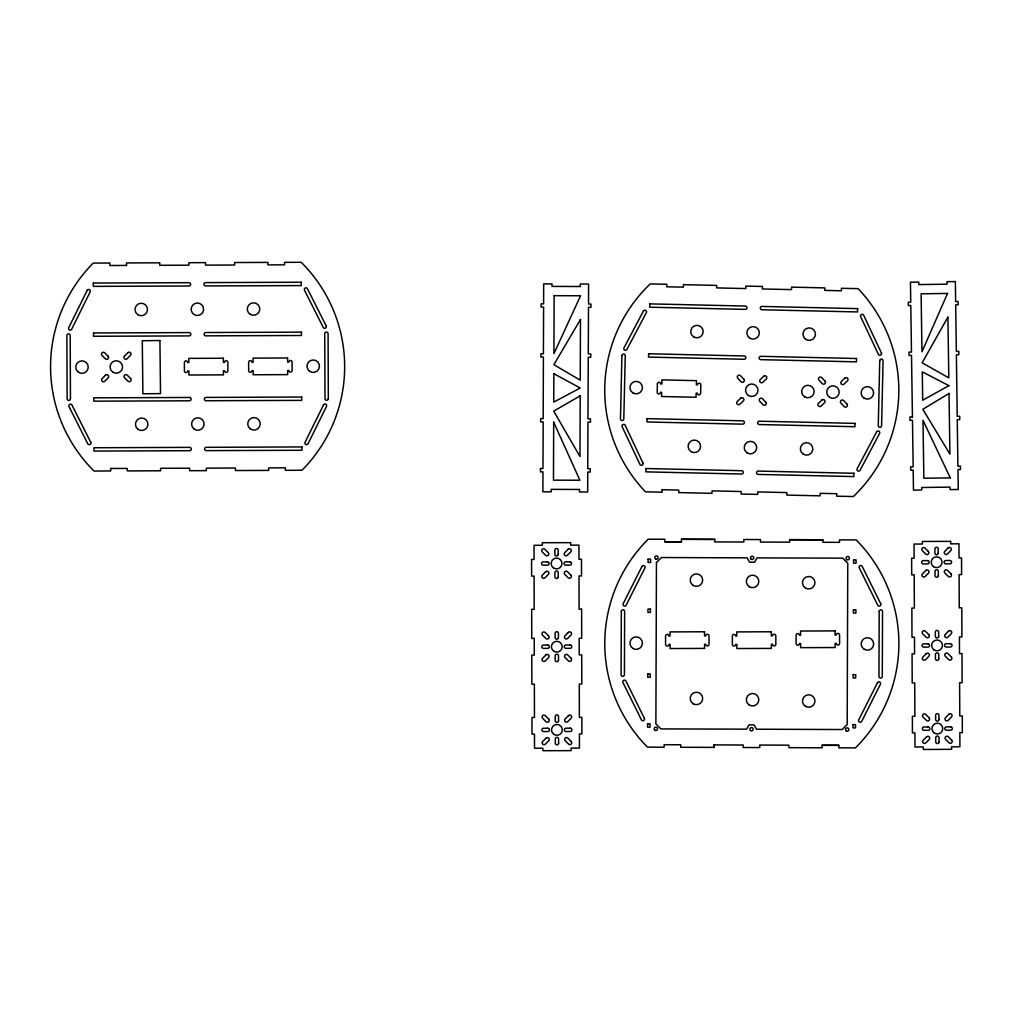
<?xml version="1.0" encoding="UTF-8"?>
<svg xmlns="http://www.w3.org/2000/svg" width="1013" height="1013" viewBox="0 0 1013 1013"><rect width="100%" height="100%" fill="white"/><g stroke="black" fill="none" stroke-linecap="round" stroke-linejoin="round"><path stroke-width="1.5" d="M664.832 541.752L664.845 539.233L648.206 539.195A147.037 147.037 0 0 0 647.484 747.138L664.123 747.201L664.123 744.707L680.761 744.783L680.749 747.265L714.026 747.391L714.038 744.897L743.149 744.998L743.137 747.493L759.775 747.556L759.788 745.049L788.899 745.163L788.886 747.657L822.163 747.797L822.163 745.302L838.802 745.315L838.789 747.809L855.428 747.898A147.037 147.037 0 0 0 856.15 539.916L839.511 539.866L839.511 542.36L822.873 542.284L822.885 539.79L789.608 539.663L789.596 542.17L760.484 542.069L760.497 539.574L743.859 539.511L743.859 542.006L714.747 541.904L714.747 539.385L681.483 539.271L681.47 541.79L664.832 541.752L681.47 541.765M714.026 747.391L714.038 744.884M647.13 418.648L647.054 421.965L742.694 424.156A1.659 1.659 0 0 0 744.39 422.522A1.659 1.659 0 0 0 742.77 420.826L647.142 418.648M93.31 283.045L188.962 282.678A1.659 1.659 0 0 1 190.621 284.336A1.659 1.659 0 0 1 188.975 286.008L93.31 286.375L93.297 283.045M581.576 609.18L579.081 609.18L579.018 575.916L581.513 575.903L581.475 559.277L578.98 559.277L578.942 545.133L570.623 545.159L570.623 542.664L542.335 542.727L542.348 545.26L534.028 545.285L534.066 559.429L531.572 559.429L531.61 576.068L534.104 576.055L534.18 609.332L531.686 609.332L531.749 638.443L534.244 638.443L534.282 655.082L531.787 655.082L531.863 684.193L534.358 684.193L534.471 717.457L531.977 717.47L531.977 734.108L534.471 734.096L534.522 748.24L542.841 748.214L542.841 750.709L571.129 750.646L571.117 748.113L579.436 748.088L579.411 733.956L581.905 733.944L581.867 717.318L579.373 717.318L579.284 684.041L581.779 684.041L581.715 654.93L579.221 654.93L579.183 638.291L581.69 638.291L581.614 609.18M681.483 539.296L714.747 539.41M789.608 539.676L822.885 539.79M822.163 745.302L838.802 745.34M93.5 332.96L93.5 336.278L189.165 335.911A1.659 1.659 0 0 0 190.824 334.239A1.659 1.659 0 0 0 189.152 332.593L93.5 332.96M540.473 468.513L540.461 471.843L542.955 471.843L542.879 491.812L551.199 491.849L551.211 489.355L579.487 489.469L579.474 491.963L587.667 492.001L587.755 472.033L590.25 472.045L590.262 468.715L587.743 468.715L587.958 422.142L590.452 422.155L590.478 418.825L587.971 418.812L588.274 357.247L590.756 357.26L590.769 353.93L588.287 353.93L588.502 307.344L590.959 307.357L590.972 304.027L588.515 304.014L588.604 284.058L580.284 284.02L580.272 286.514L551.996 286.4L552.009 283.906L543.69 283.868L543.614 303.824L541.145 303.824L541.132 307.142L543.601 307.154L543.411 353.74L540.942 353.727L540.929 357.057L543.399 357.057L543.183 418.622L540.689 418.61L540.676 421.94L543.171 421.952L542.993 468.525L540.473 468.513M553.68 422.168L553.465 480.149L579.905 480.238L553.68 422.168M553.845 373.708L553.744 402.11L580.234 388.004L553.845 373.708M554.136 295.669L553.921 353.651L580.563 295.771L554.136 295.669M580.208 395.804L579.993 456.521L553.718 411.151L580.208 395.804M580.474 319.488L580.259 380.204L553.883 364.68L580.474 319.488M621.324 611.472L621.096 674.683A1.659 1.659 0 0 0 622.754 676.355A1.659 1.659 0 0 0 624.426 674.696L624.641 611.485A1.659 1.659 0 0 0 622.982 609.813A1.659 1.659 0 0 0 621.324 611.472M647.56 723.852L647.548 727.182L650.042 727.182L650.055 723.864L647.56 723.852M647.738 673.949L647.725 677.279L650.219 677.292L650.232 673.962L647.738 673.949M648.117 559.163L648.105 562.481L650.599 562.494L650.612 559.163L648.117 559.163M650.435 609.079L650.435 612.396L647.927 612.396L647.965 609.066L650.435 609.079M656.449 562.506L655.88 723.89L660.856 728.904L746.53 729.17L749.038 724.852L754.027 724.877L756.508 729.208L842.183 729.537L847.197 724.561L847.754 563.165L842.778 558.163L757.104 557.897L754.596 562.202L749.607 562.19L747.125 557.859L661.451 557.53L656.449 562.506M853.022 724.574L853.009 727.891L855.516 727.904L855.529 724.574L853.022 724.574M853.212 674.671L853.199 678.001L855.694 678.001L855.706 674.683L853.212 674.671M853.415 609.775L853.402 613.106L855.896 613.118L855.909 609.788L853.415 609.775M853.592 559.872L853.579 563.203L856.074 563.215L856.086 559.885L853.592 559.872M879.195 611.535L878.967 676.418A1.659 1.659 0 0 0 880.626 678.077A1.659 1.659 0 0 0 882.298 676.431L882.526 611.548A1.659 1.659 0 0 0 880.867 609.877A1.659 1.659 0 0 0 879.195 611.535M621.919 355.664L620.475 418.863A1.659 1.659 0 0 0 622.109 420.56A1.659 1.659 0 0 0 623.805 418.939L625.249 355.74A1.659 1.659 0 0 0 623.615 354.031A1.659 1.659 0 0 0 621.919 355.664M645.99 468.525L645.914 471.855L741.554 474.033A1.659 1.659 0 0 0 743.251 472.413A1.659 1.659 0 0 0 741.63 470.703L646.015 468.525M649.726 303.875L649.65 307.205L745.289 309.383A1.659 1.659 0 0 0 746.986 307.762A1.659 1.659 0 0 0 745.365 306.053L649.738 303.875M657.386 383.927L657.196 392.234A1.659 1.659 0 0 0 658.817 393.943A1.659 1.659 0 0 0 660.514 392.31L661.666 392.335L661.565 396.501L696.083 397.286L696.172 393.133L697.311 393.158A1.659 1.659 0 0 0 698.945 394.855A1.659 1.659 0 0 0 700.641 393.234L700.831 384.915A1.659 1.659 0 0 0 699.211 383.218A1.659 1.659 0 0 0 697.501 384.839L696.362 384.813L696.463 380.66L661.945 379.862L661.856 384.028L660.704 384.003A1.659 1.659 0 0 0 659.083 382.294A1.659 1.659 0 0 0 657.386 383.927M662.147 489.697L662.084 492.191L645.458 491.812A147.037 147.037 0 0 1 650.194 283.919L666.833 284.298L666.769 286.793L683.408 287.148L683.458 284.653L716.723 285.413L716.672 287.907L745.771 288.578L745.834 286.084L762.46 286.464L762.409 288.958L791.508 289.617L791.571 287.135L824.835 287.895L824.772 290.389L841.398 290.782L841.461 288.287L858.087 288.654A147.037 147.037 0 0 1 853.351 496.547L836.725 496.193L836.776 493.698L820.15 493.344L820.087 495.838L786.822 495.078L786.886 492.584L757.775 491.913L757.724 494.407L741.085 494.027L741.149 491.533L712.038 490.874L711.987 493.344L678.723 492.584L678.773 490.089L662.147 489.697M853.896 473.274L853.832 476.591L758.18 474.413A1.659 1.659 0 0 1 756.559 472.716A1.659 1.659 0 0 1 758.256 471.083L853.896 473.274M855.035 423.383L854.959 426.714L759.319 424.536A1.659 1.659 0 0 1 757.699 422.826A1.659 1.659 0 0 1 759.395 421.205L855.035 423.383M856.504 358.513L856.428 361.844L760.788 359.653A1.659 1.659 0 0 1 759.155 357.956A1.659 1.659 0 0 1 760.864 356.335L856.504 358.513M857.631 308.623L857.555 311.941L761.915 309.763A1.659 1.659 0 0 1 760.294 308.066A1.659 1.659 0 0 1 761.991 306.433L857.631 308.623M879.74 360.704L878.271 425.574A1.659 1.659 0 0 0 879.892 427.271A1.659 1.659 0 0 0 881.589 425.65L883.07 360.78A1.659 1.659 0 0 0 881.449 359.083A1.659 1.659 0 0 0 879.74 360.704M648.611 353.765L648.51 357.095L744.15 359.273A1.659 1.659 0 0 0 745.847 357.652A1.659 1.659 0 0 0 744.226 355.956L648.611 353.765M947.535 293.428L921.969 351.79L921.108 293.821L947.535 293.428M87.156 290.427L68.719 327.706A1.659 1.659 0 0 0 69.466 329.934A1.659 1.659 0 0 0 71.695 329.187L90.144 291.909A1.659 1.659 0 0 0 89.385 289.68A1.659 1.659 0 0 0 87.156 290.427M323.514 404.959L305.078 442.238A1.659 1.659 0 0 0 305.825 444.466A1.659 1.659 0 0 0 308.053 443.719L326.503 406.441A1.659 1.659 0 0 0 325.743 404.212A1.659 1.659 0 0 0 323.514 404.959M641.925 566.495L623.223 603.634A1.659 1.659 0 0 0 623.957 605.875A1.659 1.659 0 0 0 626.186 605.141L644.901 567.989A1.659 1.659 0 0 0 644.167 565.761A1.659 1.659 0 0 0 641.925 566.495M877.448 682.762L858.733 719.901A1.659 1.659 0 0 0 859.467 722.13A1.659 1.659 0 0 0 861.696 721.395L880.411 684.256A1.659 1.659 0 0 0 879.677 682.028A1.659 1.659 0 0 0 877.448 682.762M643.394 311.092L623.97 347.864A1.659 1.659 0 0 0 624.666 350.118A1.659 1.659 0 0 0 626.908 349.422L646.345 312.65A1.659 1.659 0 0 0 645.648 310.396A1.659 1.659 0 0 0 643.394 311.092M876.625 431.88L857.188 468.652A1.659 1.659 0 0 0 857.884 470.906A1.659 1.659 0 0 0 860.138 470.209L879.563 433.437A1.659 1.659 0 0 0 878.866 431.196A1.659 1.659 0 0 0 876.625 431.88M947.889 317.132L922.134 362.806L948.801 377.849L947.889 317.132M925.768 570.522L922.45 573.865A1.874 1.874 0 0 0 922.463 576.511A1.874 1.874 0 0 0 925.11 576.498L928.427 573.168A1.874 1.874 0 0 0 928.415 570.509A1.874 1.874 0 0 0 925.768 570.522M948.117 547.97L944.812 551.313A1.874 1.874 0 0 0 944.825 553.959A1.874 1.874 0 0 0 947.472 553.946L950.776 550.603A1.874 1.874 0 0 0 950.764 547.957A1.874 1.874 0 0 0 948.117 547.97M926.199 653.702L922.894 657.044A1.874 1.874 0 0 0 922.906 659.691A1.874 1.874 0 0 0 925.553 659.678L928.858 656.335A1.874 1.874 0 0 0 928.845 653.689A1.874 1.874 0 0 0 926.199 653.702M948.561 631.15L945.243 634.493A1.874 1.874 0 0 0 945.256 637.139A1.874 1.874 0 0 0 947.902 637.126L951.22 633.783A1.874 1.874 0 0 0 951.207 631.137A1.874 1.874 0 0 0 948.561 631.15M926.502 736.882L923.185 740.224A1.874 1.874 0 0 0 923.198 742.871A1.874 1.874 0 0 0 925.844 742.858L929.162 739.515A1.874 1.874 0 0 0 929.149 736.869A1.874 1.874 0 0 0 926.502 736.882M948.852 714.33L945.547 717.673A1.874 1.874 0 0 0 945.56 720.319A1.874 1.874 0 0 0 948.206 720.306L951.511 716.963A1.874 1.874 0 0 0 951.498 714.317A1.874 1.874 0 0 0 948.852 714.33M105.441 375.253L102.136 378.596A1.874 1.874 0 0 0 102.136 381.243A1.874 1.874 0 0 0 104.782 381.23L108.1 377.887A1.874 1.874 0 0 0 108.087 375.241A1.874 1.874 0 0 0 105.441 375.253M127.815 352.714L124.498 356.057A1.874 1.874 0 0 0 124.51 358.703A1.874 1.874 0 0 0 127.157 358.691L130.474 355.348A1.874 1.874 0 0 0 130.462 352.701A1.874 1.874 0 0 0 127.815 352.714M545.678 571.775L542.36 575.118A1.874 1.874 0 0 0 542.36 577.765A1.874 1.874 0 0 0 545.007 577.752L548.324 574.422A1.874 1.874 0 0 0 548.324 571.775A1.874 1.874 0 0 0 545.678 571.775M568.078 549.261L564.76 552.604A1.874 1.874 0 0 0 564.773 555.251A1.874 1.874 0 0 0 567.419 555.238L570.737 551.908A1.874 1.874 0 0 0 570.724 549.261A1.874 1.874 0 0 0 568.078 549.261M545.931 654.955L542.613 658.298A1.874 1.874 0 0 0 542.613 660.945A1.874 1.874 0 0 0 545.26 660.932L548.577 657.602A1.874 1.874 0 0 0 548.577 654.955A1.874 1.874 0 0 0 545.931 654.955M568.331 632.441L565.013 635.784A1.874 1.874 0 0 0 565.026 638.431A1.874 1.874 0 0 0 567.673 638.418L570.99 635.088A1.874 1.874 0 0 0 570.977 632.441A1.874 1.874 0 0 0 568.331 632.441M546.045 738.135L542.727 741.478A1.874 1.874 0 0 0 542.74 744.124A1.874 1.874 0 0 0 545.387 744.112L548.704 740.782A1.874 1.874 0 0 0 548.691 738.135A1.874 1.874 0 0 0 546.045 738.135M568.458 715.621L565.127 718.964A1.874 1.874 0 0 0 565.14 721.611A1.874 1.874 0 0 0 567.787 721.598L571.104 718.268A1.874 1.874 0 0 0 571.104 715.621A1.874 1.874 0 0 0 568.458 715.621M740.706 398.223L737.299 401.477A1.874 1.874 0 0 0 737.236 404.124A1.874 1.874 0 0 0 739.883 404.187L743.289 400.933A1.874 1.874 0 0 0 743.352 398.286A1.874 1.874 0 0 0 740.706 398.223M763.663 376.292L760.269 379.533A1.874 1.874 0 0 0 760.206 382.18A1.874 1.874 0 0 0 762.852 382.243L766.246 378.989A1.874 1.874 0 0 0 766.309 376.342A1.874 1.874 0 0 0 763.663 376.292M821.872 400.084L818.479 403.326A1.874 1.874 0 0 0 818.415 405.972A1.874 1.874 0 0 0 821.062 406.036L824.468 402.781A1.874 1.874 0 0 0 824.519 400.135A1.874 1.874 0 0 0 821.872 400.084M844.842 378.14L841.436 381.394A1.874 1.874 0 0 0 841.372 384.041A1.874 1.874 0 0 0 844.019 384.092L847.425 380.85A1.874 1.874 0 0 0 847.488 378.204A1.874 1.874 0 0 0 844.842 378.14M949.029 393.449L922.83 409.277L949.928 454.153L949.029 393.449M948.915 385.649L922.691 400.236L922.273 371.847L948.915 385.649M912.434 416.938L909.927 416.976L909.978 420.306L912.485 420.268L913.156 466.841L910.636 466.866L910.687 470.197L913.182 470.159L913.473 490.127L921.792 490.001L921.754 487.506L950.029 487.114L950.067 489.608L958.26 489.482L957.981 469.526L960.476 469.488L960.425 466.17L957.905 466.195L957.26 419.635L959.767 419.597L959.716 416.267L957.222 416.305L956.386 354.753L958.855 354.715L958.817 351.384L956.335 351.422L955.69 304.85L958.146 304.812L958.095 301.481L955.639 301.519L955.36 281.563L947.041 281.677L947.079 284.172L918.804 284.577L918.766 282.083L910.446 282.196L910.738 302.165L908.281 302.191L908.332 305.521L910.788 305.483L911.472 352.068L908.99 352.093L909.041 355.424L911.51 355.386L912.434 416.951M950.283 477.87L923.856 478.263L922.995 420.294L950.283 477.87M159.915 340.533L142.289 340.735L142.884 393.791L160.51 393.601L159.915 340.533M126.511 265.431L109.885 265.52L109.873 263.025L93.234 263.089A147.037 147.037 0 0 0 94.032 471.032L110.67 470.969L110.658 468.475L127.296 468.424L127.309 470.918L160.573 470.792L160.573 468.297L189.684 468.196L189.684 470.703L206.323 470.64L206.323 468.145L235.434 468.031L235.434 470.526L268.711 470.399L268.698 467.905L285.337 467.829L285.349 470.323L301.975 470.26A147.037 147.037 0 0 0 301.178 262.291L284.539 262.354L284.552 264.849L267.913 264.899L267.913 262.405L234.636 262.532L234.649 265.026L205.538 265.14L205.525 262.633L188.887 262.696L188.899 265.191L159.788 265.305L159.775 262.81L126.511 262.937L126.511 265.431M950.65 541.36L922.362 541.486L922.374 544.019L914.055 544.057L914.131 558.201L911.624 558.214L911.713 574.84L914.207 574.84L914.359 608.104L911.865 608.117L911.979 637.228L914.473 637.215L914.562 653.854L912.067 653.866L912.194 682.977L914.701 682.965L914.878 716.242L912.384 716.242L912.422 732.88L914.916 732.868L914.992 747.012L923.312 746.974L923.324 749.468L951.6 749.329L951.6 746.809L959.906 746.771L959.843 732.627L962.35 732.614L962.274 715.976L959.78 715.988L959.615 682.724L962.109 682.711L961.995 653.6L959.488 653.613L959.425 636.974L961.919 636.962L961.793 607.851L959.248 607.863L959.108 574.586L961.603 574.574L961.54 557.948L959.032 557.96L958.982 543.816L950.663 543.854L950.65 541.36M927.452 560.62L923.299 560.632A1.659 1.659 0 0 0 921.64 562.304A1.659 1.659 0 0 0 923.312 563.962L927.477 563.937A1.659 1.659 0 0 0 929.124 562.266A1.659 1.659 0 0 0 927.452 560.62M949.915 560.506L945.762 560.531A1.659 1.659 0 0 0 944.103 562.202A1.659 1.659 0 0 0 945.775 563.861L949.928 563.836A1.659 1.659 0 0 0 951.587 562.164A1.659 1.659 0 0 0 949.915 560.506M927.895 643.799L923.742 643.812A1.659 1.659 0 0 0 922.083 645.484A1.659 1.659 0 0 0 923.755 647.142L927.908 647.117A1.659 1.659 0 0 0 929.567 645.446A1.659 1.659 0 0 0 927.895 643.799M950.359 643.686L946.193 643.711A1.659 1.659 0 0 0 944.534 645.382A1.659 1.659 0 0 0 946.205 647.041L950.371 647.016A1.659 1.659 0 0 0 952.03 645.344A1.659 1.659 0 0 0 950.359 643.686M928.199 726.979L924.033 726.992A1.659 1.659 0 0 0 922.374 728.664A1.659 1.659 0 0 0 924.046 730.322L928.212 730.297A1.659 1.659 0 0 0 929.871 728.626A1.659 1.659 0 0 0 928.199 726.979M950.65 726.865L946.497 726.891A1.659 1.659 0 0 0 944.838 728.562A1.659 1.659 0 0 0 946.509 730.221L950.663 730.196A1.659 1.659 0 0 0 952.321 728.524A1.659 1.659 0 0 0 950.65 726.865M301.254 282.247L205.588 282.614A1.659 1.659 0 0 0 203.93 284.286A1.659 1.659 0 0 0 205.601 285.945L301.266 285.577L301.254 282.247M301.443 332.15L205.778 332.53A1.659 1.659 0 0 0 204.132 334.189A1.659 1.659 0 0 0 205.804 335.847L301.456 335.48L301.443 332.15M223.367 358.247L188.836 358.374L188.861 362.527L187.709 362.54A1.659 1.659 0 0 0 186.05 360.881A1.659 1.659 0 0 0 184.391 362.553L184.417 370.872A1.659 1.659 0 0 0 186.088 372.531A1.659 1.659 0 0 0 187.747 370.859L188.887 370.847L188.912 375.013L223.43 374.873L223.404 370.72L224.557 370.72A1.659 1.659 0 0 0 226.228 372.366A1.659 1.659 0 0 0 227.874 370.707L227.849 362.388A1.659 1.659 0 0 0 226.178 360.729A1.659 1.659 0 0 0 224.519 362.401L223.379 362.401L223.367 358.247M287.603 357.994L253.085 358.133L253.098 362.287L251.958 362.287A1.659 1.659 0 0 0 250.287 360.628A1.659 1.659 0 0 0 248.628 362.299L248.666 370.619A1.659 1.659 0 0 0 250.338 372.278A1.659 1.659 0 0 0 251.996 370.606L253.136 370.606L253.149 374.759L287.667 374.633L287.654 370.467L288.794 370.467A1.659 1.659 0 0 0 290.465 372.126A1.659 1.659 0 0 0 292.124 370.454L292.099 362.135A1.659 1.659 0 0 0 290.427 360.476A1.659 1.659 0 0 0 288.768 362.148L287.616 362.148L287.603 357.994M189.418 397.476L93.778 397.843L93.766 401.173L189.431 400.806A1.659 1.659 0 0 0 191.09 399.135A1.659 1.659 0 0 0 189.418 397.476M301.722 397.045L206.057 397.413A1.659 1.659 0 0 0 204.398 399.084A1.659 1.659 0 0 0 206.07 400.743L301.735 400.376L301.722 397.045M189.608 447.379L93.968 447.746L93.956 451.064L189.621 450.696A1.659 1.659 0 0 0 191.28 449.025A1.659 1.659 0 0 0 189.608 447.379M301.912 446.936L206.247 447.315A1.659 1.659 0 0 0 204.588 448.974A1.659 1.659 0 0 0 206.259 450.633L301.925 450.266L301.912 446.936M835.079 630.896L800.561 631.036L800.574 635.189L799.434 635.189A1.659 1.659 0 0 0 797.763 633.543A1.659 1.659 0 0 0 796.104 635.202L796.129 643.521A1.659 1.659 0 0 0 797.801 645.18A1.659 1.659 0 0 0 799.46 643.508L800.612 643.508L800.625 647.662L835.143 647.535L835.13 643.369L836.269 643.369A1.659 1.659 0 0 0 837.941 645.028A1.659 1.659 0 0 0 839.6 643.356L839.562 635.037A1.659 1.659 0 0 0 837.89 633.378A1.659 1.659 0 0 0 836.231 635.05L835.092 635.062L835.079 630.896M704.529 631.77L670.011 631.909L670.024 636.063L668.884 636.063A1.659 1.659 0 0 0 667.212 634.404A1.659 1.659 0 0 0 665.554 636.075L665.579 644.395A1.659 1.659 0 0 0 667.25 646.053A1.659 1.659 0 0 0 668.909 644.382L670.049 644.382L670.074 648.535L704.592 648.409L704.567 644.243L705.719 644.243A1.659 1.659 0 0 0 707.391 645.901A1.659 1.659 0 0 0 709.049 644.23L709.011 635.911A1.659 1.659 0 0 0 707.34 634.252A1.659 1.659 0 0 0 705.681 635.923L704.542 635.936L704.529 631.77M771.324 631.77L736.806 631.909L736.831 636.063L735.679 636.063A1.659 1.659 0 0 0 734.007 634.404A1.659 1.659 0 0 0 732.361 636.075L732.386 644.395A1.659 1.659 0 0 0 734.058 646.053A1.659 1.659 0 0 0 735.717 644.382L736.856 644.382L736.869 648.535L771.387 648.409L771.374 644.243L772.526 644.243A1.659 1.659 0 0 0 774.185 645.901A1.659 1.659 0 0 0 775.844 644.23L775.819 635.911A1.659 1.659 0 0 0 774.147 634.252A1.659 1.659 0 0 0 772.488 635.923L771.349 635.936L771.324 631.77M547.387 561.873L543.234 561.873A1.659 1.659 0 0 0 541.575 563.545A1.659 1.659 0 0 0 543.234 565.203L547.4 565.191A1.659 1.659 0 0 0 549.059 563.532A1.659 1.659 0 0 0 547.387 561.873M569.85 561.81L565.685 561.822A1.659 1.659 0 0 0 564.026 563.494A1.659 1.659 0 0 0 565.697 565.153L569.863 565.14A1.659 1.659 0 0 0 571.522 563.469A1.659 1.659 0 0 0 569.85 561.81M547.64 645.053L543.487 645.053A1.659 1.659 0 0 0 541.828 646.725A1.659 1.659 0 0 0 543.5 648.383L547.653 648.371A1.659 1.659 0 0 0 549.312 646.712A1.659 1.659 0 0 0 547.64 645.053M570.104 644.99L565.95 645.002A1.659 1.659 0 0 0 564.279 646.674A1.659 1.659 0 0 0 565.95 648.333L570.116 648.32A1.659 1.659 0 0 0 571.775 646.649A1.659 1.659 0 0 0 570.104 644.99M547.767 728.233L543.601 728.233A1.659 1.659 0 0 0 541.942 729.904A1.659 1.659 0 0 0 543.614 731.563L547.767 731.551A1.659 1.659 0 0 0 549.426 729.892A1.659 1.659 0 0 0 547.767 728.233M570.218 728.17L566.064 728.182A1.659 1.659 0 0 0 564.406 729.854A1.659 1.659 0 0 0 566.064 731.513L570.23 731.5A1.659 1.659 0 0 0 571.889 729.829A1.659 1.659 0 0 0 570.218 728.17M928.326 551.389L924.983 548.071A1.874 1.874 0 0 0 922.337 548.084A1.874 1.874 0 0 0 922.349 550.73L925.692 554.048A1.874 1.874 0 0 0 928.339 554.035A1.874 1.874 0 0 0 928.326 551.389M950.89 573.738L947.548 570.433A1.874 1.874 0 0 0 944.901 570.433A1.874 1.874 0 0 0 944.914 573.092L948.244 576.397A1.874 1.874 0 0 0 950.903 576.384A1.874 1.874 0 0 0 950.89 573.738M928.756 634.569L925.413 631.251A1.874 1.874 0 0 0 922.767 631.264A1.874 1.874 0 0 0 922.78 633.91L926.123 637.228A1.874 1.874 0 0 0 928.769 637.215A1.874 1.874 0 0 0 928.756 634.569M951.321 656.918L947.978 653.6A1.874 1.874 0 0 0 945.332 653.613A1.874 1.874 0 0 0 945.344 656.259L948.687 659.577A1.874 1.874 0 0 0 951.334 659.564A1.874 1.874 0 0 0 951.321 656.918M929.06 717.748L925.717 714.431A1.874 1.874 0 0 0 923.071 714.444A1.874 1.874 0 0 0 923.084 717.09L926.426 720.408A1.874 1.874 0 0 0 929.073 720.395A1.874 1.874 0 0 0 929.06 717.748M951.625 740.098L948.282 736.793A1.874 1.874 0 0 0 945.635 736.793A1.874 1.874 0 0 0 945.648 739.439L948.991 742.757A1.874 1.874 0 0 0 951.638 742.744A1.874 1.874 0 0 0 951.625 740.098M108.011 356.12L104.681 352.803A1.874 1.874 0 0 0 102.034 352.815A1.874 1.874 0 0 0 102.034 355.462L105.377 358.767A1.874 1.874 0 0 0 108.024 358.767A1.874 1.874 0 0 0 108.011 356.12M130.563 378.482L127.22 375.177A1.874 1.874 0 0 0 124.574 375.177A1.874 1.874 0 0 0 124.586 377.824L127.929 381.141A1.874 1.874 0 0 0 130.576 381.129A1.874 1.874 0 0 0 130.563 378.482M548.274 552.642L544.943 549.325A1.874 1.874 0 0 0 542.297 549.325A1.874 1.874 0 0 0 542.297 551.971L545.64 555.289A1.874 1.874 0 0 0 548.286 555.289A1.874 1.874 0 0 0 548.274 552.642M570.788 575.042L567.457 571.725A1.874 1.874 0 0 0 564.811 571.737A1.874 1.874 0 0 0 564.811 574.384L568.154 577.701A1.874 1.874 0 0 0 570.8 577.689A1.874 1.874 0 0 0 570.788 575.042M548.527 635.822L545.197 632.505A1.874 1.874 0 0 0 542.55 632.505A1.874 1.874 0 0 0 542.55 635.151L545.893 638.469A1.874 1.874 0 0 0 548.539 638.469A1.874 1.874 0 0 0 548.527 635.822M571.041 658.222L567.711 654.905A1.874 1.874 0 0 0 565.064 654.917A1.874 1.874 0 0 0 565.064 657.564L568.407 660.881A1.874 1.874 0 0 0 571.053 660.869A1.874 1.874 0 0 0 571.041 658.222M548.653 719.002L545.311 715.685A1.874 1.874 0 0 0 542.664 715.685A1.874 1.874 0 0 0 542.677 718.331L546.007 721.661A1.874 1.874 0 0 0 548.653 721.649A1.874 1.874 0 0 0 548.653 719.002M571.155 741.402L567.824 738.084A1.874 1.874 0 0 0 565.178 738.097A1.874 1.874 0 0 0 565.191 740.744L568.521 744.061A1.874 1.874 0 0 0 571.167 744.049A1.874 1.874 0 0 0 571.155 741.402M824.962 381.015L821.708 377.608A1.874 1.874 0 0 0 819.061 377.545A1.874 1.874 0 0 0 818.998 380.192L822.252 383.598A1.874 1.874 0 0 0 824.899 383.661A1.874 1.874 0 0 0 824.962 381.015M846.893 403.972L843.652 400.578A1.874 1.874 0 0 0 841.005 400.515A1.874 1.874 0 0 0 840.942 403.161L844.196 406.568A1.874 1.874 0 0 0 846.843 406.618A1.874 1.874 0 0 0 846.893 403.972M743.783 379.166L740.528 375.76A1.874 1.874 0 0 0 737.882 375.696A1.874 1.874 0 0 0 737.831 378.343L741.073 381.749A1.874 1.874 0 0 0 743.719 381.812A1.874 1.874 0 0 0 743.783 379.166M765.727 402.123L762.472 398.729A1.874 1.874 0 0 0 759.826 398.666A1.874 1.874 0 0 0 759.763 401.313L763.017 404.706A1.874 1.874 0 0 0 765.663 404.769A1.874 1.874 0 0 0 765.727 402.123M326.186 325.882L307.458 288.756A1.659 1.659 0 0 0 305.23 288.021A1.659 1.659 0 0 0 304.495 290.25L323.223 327.389A1.659 1.659 0 0 0 325.452 328.123A1.659 1.659 0 0 0 326.186 325.882M90.714 442.238L71.986 405.099A1.659 1.659 0 0 0 69.758 404.364A1.659 1.659 0 0 0 69.023 406.606L87.751 443.732A1.659 1.659 0 0 0 89.98 444.466A1.659 1.659 0 0 0 90.714 442.238M880.702 603.697L862.24 566.432A1.659 1.659 0 0 0 860.012 565.685A1.659 1.659 0 0 0 859.265 567.913L877.714 605.179A1.659 1.659 0 0 0 879.942 605.926A1.659 1.659 0 0 0 880.702 603.697M644.382 718.318L625.92 681.053A1.659 1.659 0 0 0 623.691 680.293A1.659 1.659 0 0 0 622.944 682.534L641.394 719.8A1.659 1.659 0 0 0 643.622 720.547A1.659 1.659 0 0 0 644.382 718.318M881.399 352.904L863.671 315.284A1.659 1.659 0 0 0 861.455 314.486A1.659 1.659 0 0 0 860.657 316.702L878.385 354.322A1.659 1.659 0 0 0 880.601 355.12A1.659 1.659 0 0 0 881.399 352.904M642.913 462.941L625.186 425.321A1.659 1.659 0 0 0 622.97 424.523A1.659 1.659 0 0 0 622.172 426.739L639.899 464.359A1.659 1.659 0 0 0 642.115 465.157A1.659 1.659 0 0 0 642.913 462.941M938.241 553.073L938.215 548.919A1.659 1.659 0 0 0 936.544 547.261A1.659 1.659 0 0 0 934.885 548.932L934.91 553.098A1.659 1.659 0 0 0 936.582 554.744A1.659 1.659 0 0 0 938.241 553.073M938.342 575.536L938.317 571.383A1.659 1.659 0 0 0 936.645 569.724A1.659 1.659 0 0 0 934.999 571.395L935.012 575.549A1.659 1.659 0 0 0 936.683 577.207A1.659 1.659 0 0 0 938.342 575.536M938.671 636.253L938.658 632.099A1.659 1.659 0 0 0 936.987 630.441A1.659 1.659 0 0 0 935.328 632.112L935.341 636.278A1.659 1.659 0 0 0 937.012 637.924A1.659 1.659 0 0 0 938.671 636.253M938.772 658.716L938.76 654.563A1.659 1.659 0 0 0 937.088 652.904A1.659 1.659 0 0 0 935.43 654.575L935.455 658.729A1.659 1.659 0 0 0 937.126 660.387A1.659 1.659 0 0 0 938.772 658.716M938.975 719.433L938.95 715.279A1.659 1.659 0 0 0 937.278 713.621A1.659 1.659 0 0 0 935.632 715.292L935.645 719.458A1.659 1.659 0 0 0 937.316 721.104A1.659 1.659 0 0 0 938.975 719.433M939.076 741.896L939.064 737.743A1.659 1.659 0 0 0 937.392 736.084A1.659 1.659 0 0 0 935.733 737.755L935.746 741.909A1.659 1.659 0 0 0 937.418 743.567A1.659 1.659 0 0 0 939.076 741.896M328.326 398.59L328.073 333.72A1.659 1.659 0 0 0 326.401 332.061A1.659 1.659 0 0 0 324.742 333.733L324.996 398.603A1.659 1.659 0 0 0 326.667 400.262A1.659 1.659 0 0 0 328.326 398.59M70.441 398.755L70.201 335.544A1.659 1.659 0 0 0 68.529 333.885A1.659 1.659 0 0 0 66.871 335.556L67.124 398.767A1.659 1.659 0 0 0 68.795 400.426A1.659 1.659 0 0 0 70.441 398.755M558.188 554.352L558.176 550.198A1.659 1.659 0 0 0 556.504 548.539A1.659 1.659 0 0 0 554.845 550.211L554.858 554.364A1.659 1.659 0 0 0 556.53 556.023A1.659 1.659 0 0 0 558.188 554.352M558.239 576.815L558.226 572.662A1.659 1.659 0 0 0 556.568 570.99A1.659 1.659 0 0 0 554.909 572.662L554.909 576.828A1.659 1.659 0 0 0 556.58 578.486A1.659 1.659 0 0 0 558.239 576.815M558.442 637.532L558.429 633.378A1.659 1.659 0 0 0 556.757 631.719A1.659 1.659 0 0 0 555.099 633.391L555.111 637.544A1.659 1.659 0 0 0 556.783 639.203A1.659 1.659 0 0 0 558.442 637.532M558.492 659.995L558.48 655.842A1.659 1.659 0 0 0 556.821 654.17A1.659 1.659 0 0 0 555.162 655.842L555.162 660.007A1.659 1.659 0 0 0 556.833 661.666A1.659 1.659 0 0 0 558.492 659.995M558.556 720.712L558.543 716.558A1.659 1.659 0 0 0 556.884 714.899A1.659 1.659 0 0 0 555.225 716.571L555.225 720.724A1.659 1.659 0 0 0 556.897 722.383A1.659 1.659 0 0 0 558.556 720.712M558.606 743.175L558.606 739.021A1.659 1.659 0 0 0 556.935 737.363A1.659 1.659 0 0 0 555.276 739.021L555.289 743.187A1.659 1.659 0 0 0 556.947 744.846A1.659 1.659 0 0 0 558.606 743.175M112.823 372.151A6.243 6.243 0 0 0 122.522 367.39A6.243 6.243 0 0 0 113.557 361.375A6.243 6.243 0 0 0 112.823 372.151M309.75 371.391A6.243 6.243 0 0 0 319.45 366.63A6.243 6.243 0 0 0 310.472 360.615A6.243 6.243 0 0 0 309.75 371.391M78.508 372.278A6.243 6.243 0 0 0 88.207 367.529A6.243 6.243 0 0 0 79.229 361.502A6.243 6.243 0 0 0 78.508 372.278M250.502 429.018A6.243 6.243 0 0 0 260.202 424.257A6.243 6.243 0 0 0 251.224 418.23A6.243 6.243 0 0 0 250.502 429.018M194.357 429.233A6.243 6.243 0 0 0 204.056 424.472A6.243 6.243 0 0 0 195.078 418.445A6.243 6.243 0 0 0 194.357 429.233M138.211 429.449A6.243 6.243 0 0 0 147.911 424.688A6.243 6.243 0 0 0 138.933 418.673A6.243 6.243 0 0 0 138.211 429.449M250.059 314.233A6.243 6.243 0 0 0 259.759 309.472A6.243 6.243 0 0 0 250.781 303.444A6.243 6.243 0 0 0 250.059 314.233M193.914 314.448A6.243 6.243 0 0 0 203.613 309.687A6.243 6.243 0 0 0 194.635 303.659A6.243 6.243 0 0 0 193.914 314.448M137.768 314.663A6.243 6.243 0 0 0 147.467 309.902A6.243 6.243 0 0 0 138.49 303.887A6.243 6.243 0 0 0 137.768 314.663M934.341 733.083A5.407 5.407 0 0 0 942.748 728.955A5.407 5.407 0 0 0 934.961 723.738A5.407 5.407 0 0 0 934.341 733.083M934.037 649.903A5.407 5.407 0 0 0 942.445 645.775A5.407 5.407 0 0 0 934.67 640.558A5.407 5.407 0 0 0 934.037 649.903M933.606 566.723A5.407 5.407 0 0 0 942.014 562.595A5.407 5.407 0 0 0 934.227 557.378A5.407 5.407 0 0 0 933.606 566.723M553.896 734.362A5.407 5.407 0 0 0 562.316 730.246A5.407 5.407 0 0 0 554.542 725.017A5.407 5.407 0 0 0 553.896 734.362M553.782 651.169A5.407 5.407 0 0 0 562.19 647.066A5.407 5.407 0 0 0 554.428 641.837A5.407 5.407 0 0 0 553.782 651.169M553.529 567.989A5.407 5.407 0 0 0 561.936 563.886A5.407 5.407 0 0 0 554.174 558.657A5.407 5.407 0 0 0 553.529 567.989M748.531 395.564A6.243 6.243 0 0 0 758.015 390.372A6.243 6.243 0 0 0 748.784 384.763A6.243 6.243 0 0 0 748.531 395.564M804.664 396.843A6.243 6.243 0 0 0 814.148 391.664A6.243 6.243 0 0 0 804.917 386.042A6.243 6.243 0 0 0 804.664 396.843M829.71 397.413A6.243 6.243 0 0 0 839.182 392.234A6.243 6.243 0 0 0 829.951 386.611A6.243 6.243 0 0 0 829.71 397.413M693.715 336.911A6.243 6.243 0 0 0 703.187 331.72A6.243 6.243 0 0 0 693.956 326.11A6.243 6.243 0 0 0 693.715 336.911M805.968 339.469A6.243 6.243 0 0 0 815.452 334.277A6.243 6.243 0 0 0 806.221 328.668A6.243 6.243 0 0 0 805.968 339.469M691.094 451.659A6.243 6.243 0 0 0 700.578 446.48A6.243 6.243 0 0 0 691.335 440.858A6.243 6.243 0 0 0 691.094 451.659M747.227 452.95A6.243 6.243 0 0 0 756.698 447.759A6.243 6.243 0 0 0 747.467 442.137A6.243 6.243 0 0 0 747.227 452.95M803.36 454.229A6.243 6.243 0 0 0 812.831 449.038A6.243 6.243 0 0 0 803.6 443.428A6.243 6.243 0 0 0 803.36 454.229M632.935 392.93A6.243 6.243 0 0 0 642.419 387.738A6.243 6.243 0 0 0 633.188 382.129A6.243 6.243 0 0 0 632.935 392.93M864.127 398.198A6.243 6.243 0 0 0 873.599 393.019A6.243 6.243 0 0 0 864.368 387.397A6.243 6.243 0 0 0 864.127 398.198M749.848 338.19A6.243 6.243 0 0 0 759.319 332.998A6.243 6.243 0 0 0 750.089 327.389A6.243 6.243 0 0 0 749.848 338.19M805.462 706.34A6.243 6.243 0 0 0 814.946 701.148A6.243 6.243 0 0 0 805.715 695.538A6.243 6.243 0 0 0 805.462 706.34M749.341 705.061A6.243 6.243 0 0 0 758.813 699.869A6.243 6.243 0 0 0 749.582 694.26A6.243 6.243 0 0 0 749.341 705.061M693.209 703.782A6.243 6.243 0 0 0 702.68 698.59A6.243 6.243 0 0 0 693.449 692.981A6.243 6.243 0 0 0 693.209 703.782M805.462 588.034A6.243 6.243 0 0 0 814.946 582.842A6.243 6.243 0 0 0 805.715 577.233A6.243 6.243 0 0 0 805.462 588.034M749.341 586.755A6.243 6.243 0 0 0 758.813 581.563A6.243 6.243 0 0 0 749.582 575.941A6.243 6.243 0 0 0 749.341 586.755M693.209 585.463A6.243 6.243 0 0 0 702.68 580.284A6.243 6.243 0 0 0 693.449 574.662A6.243 6.243 0 0 0 693.209 585.463M750.684 730.626A1.659 1.659 0 0 0 753.178 729.195A1.659 1.659 0 0 0 750.696 727.739A1.659 1.659 0 0 0 750.684 730.626M751.279 559.315A1.659 1.659 0 0 0 753.773 557.884A1.659 1.659 0 0 0 751.291 556.428A1.659 1.659 0 0 0 751.279 559.315M633.049 648.523A6.243 6.243 0 0 0 642.432 643.154A6.243 6.243 0 0 0 633.087 637.709A6.243 6.243 0 0 0 633.049 648.523M864.292 649.32A6.243 6.243 0 0 0 873.675 643.951A6.243 6.243 0 0 0 864.33 638.519A6.243 6.243 0 0 0 864.292 649.32M655.626 558.948A1.659 1.659 0 0 0 658.121 557.517A1.659 1.659 0 0 0 655.639 556.074A1.659 1.659 0 0 0 655.626 558.948M655.031 730.322A1.659 1.659 0 0 0 657.526 728.891A1.659 1.659 0 0 0 655.044 727.435A1.659 1.659 0 0 0 655.031 730.322M846.931 559.619A1.659 1.659 0 0 0 849.438 558.188A1.659 1.659 0 0 0 846.944 556.732A1.659 1.659 0 0 0 846.931 559.619M846.336 730.981A1.659 1.659 0 0 0 848.843 729.55A1.659 1.659 0 0 0 846.349 728.106A1.659 1.659 0 0 0 846.336 730.981"/></g></svg>
